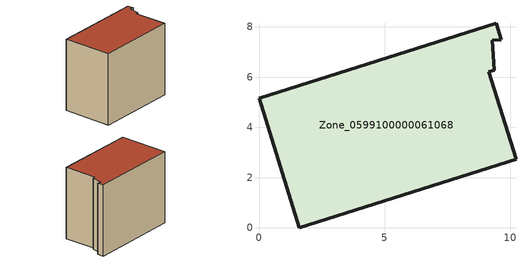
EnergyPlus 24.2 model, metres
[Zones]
Zone_0599100000061068
 floor ground (C_G): 9.63,7.49 9.28,7.47 9.36,6.28 9.14,6.21 10.22,2.73 1.6,0 0,5.15 9.43,8.15 z0
 wall outside (C_F): 1.6,0 10.22,2.73 9.14,6.21 9.36,6.28 9.28,7.47 9.63,7.49 9.43,8.15 0,5.15 1.6,0 z0:7.85
 roof outside (C_R): 9.14,6.21 9.36,6.28 9.28,7.47 9.63,7.49 9.43,8.15 0,5.15 1.6,0 10.22,2.73 z7.85
[BUILDING]
Pand.0599100000061068: North Axis=0; Terrain=City; Loads Convergence Tolerance Value=0.04; Temperature Convergence Tolerance Value=0.4; Solar Distribution=FullExterior; Maximum Number of Warmup Days=25; Minimum Number of Warmup Days=1
[Site:Location]
Rotterdam.The.Hague.AP_ZH_NLD Design_Conditions: Latitude=51.96; Longitude=4.45; Time Zone=1; Elevation=-4.5
[SITE:GROUNDTEMPERATURE:BUILDINGSURFACE]
18, 18, 18, 18, 18, 18, 18, 18, 18, 18, 18, 18
[MATERIAL] Thermal Absorptance=0.9; Solar Absorptance=0.7; Visible Absorptance=0.7
Name | Roughness | Thickness | Conductivity | Density | Specific Heat
G.TI.1975-1991 | MediumSmooth | 0.15 | 0.288461 | 540 | 1210
F.TI.1975-1991 | Rough | 0.3 | 0.230769 | 1920 | 840
R.TI.1975-1991 | MediumRough | 0.2 | 0.153846 | 1500 | 1000
[CONSTRUCTION]
C_G: G.TI.1975-1991
C_F: F.TI.1975-1991
C_R: R.TI.1975-1991
[ZONE]
Zone_0599100000061068: Type=1; Multiplier=1; Ceiling Height=Autocalculate; Volume=Autocalculate; Floor Area=autocalculate; Part of Total Floor Area=Yes
[ZONEINFILTRATION:DESIGNFLOWRATE]
Infil_Zone_0599100000061068: Zone or ZoneList or Space or SpaceList=Zone_0599100000061068; Schedule=AlwaysOn; Design Flow Rate Calculation Method=Flow/Area; Flow Rate per Floor Area=0.003; Constant Term Coefficient=1; Temperature Term Coefficient=0; Velocity Term Coefficient=0; Velocity Squared Term Coefficient=0
[HVACTEMPLATE:ZONE:IDEALLOADSAIRSYSTEM]
Zone_0599100000061068: Maximum Heating Supply Air Temperature=50; Minimum Cooling Supply Air Temperature=13; Maximum Heating Supply Air Humidity Ratio=0.0156; Minimum Cooling Supply Air Humidity Ratio=0.0077; Heating Limit=NoLimit; Cooling Limit=NoLimit; Dehumidification Control Type=ConstantSensibleHeatRatio; Cooling Sensible Heat Ratio=0.7; Dehumidification Setpoint=60; Humidification Control Type=None; Humidification Setpoint=30; Outdoor Air Method=None; Outdoor Air Flow Rate per Person=0.00944; Outdoor Air Flow Rate per Zone Floor Area=0; Outdoor Air Flow Rate per Zone=0; Demand Controlled Ventilation Type=None; Outdoor Air Economizer Type=NoEconomizer; Heat Recovery Type=None; Sensible Heat Recovery Effectiveness=0.7; Latent Heat Recovery Effectiveness=0.65
[ZONECONTROL:THERMOSTAT]
ThermostatControl_Zone_0599100000061068: Zone or ZoneList=Zone_0599100000061068; Control Type Schedule=DualSetpointControlType; Control 1=Thermostat_Zone_0599100000061068; Temperature Difference Between Cutout And Setpoint=0
[THERMOSTATSETPOINT:DUALSETPOINT]
Thermostat_Zone_0599100000061068: Heating Setpoint Temperature Schedule=HeatingSetpoint_Zone_0599100000061068; Cooling Setpoint Temperature Schedule=CoolingSetpoint_Zone_0599100000061068
[SCHEDULE:COMPACT]
HeatingSetpoint_Zone_0599100000061068: Through: 12/31, For: AllDays, Until: 24:00, 21
CoolingSetpoint_Zone_0599100000061068: Through: 12/31, For: AllDays, Until: 24:00, 24
DualSetpointControlType: Through: 12/31, For: AllDays, Until: 24:00, 4
AlwaysOn: Through: 12/31, For: AllDays, Until: 24:00, 1
